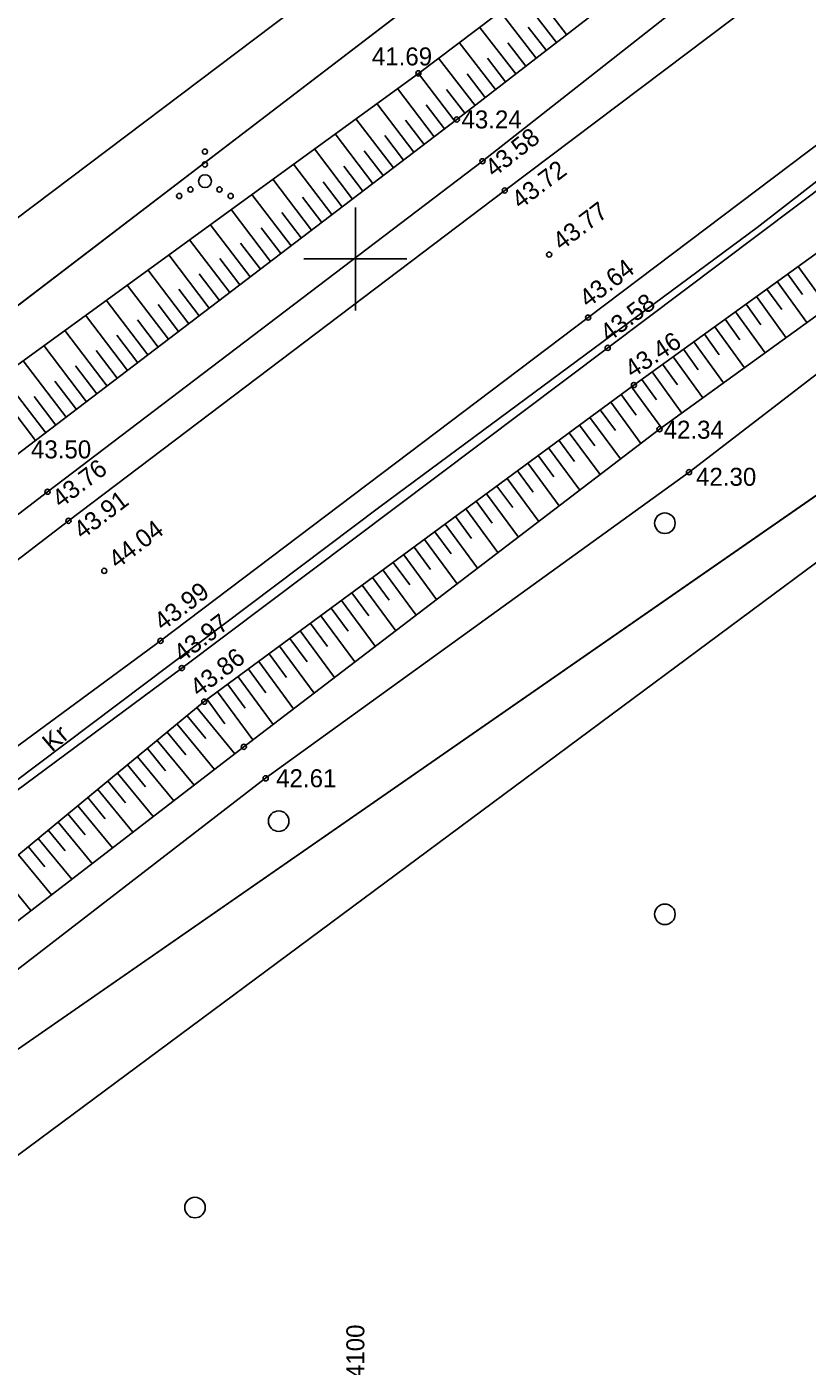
# Model space of a CAD drawing. Extents: x 642058 to 645301, y 6458176 to 6461004.
# Drawn here: x 644087.2 to 644117.6, y 6459207 to 6459259 of the extents above; entities that cross this region are included whole.
import ezdxf

# ---------------------------------------------------------------- set-up
doc = ezdxf.new("R2010")
doc.units = 0
for name, color, linetype in [('HALJASTUS', 7, 'Continuous'), ('KORGUS', 7, 'Continuous'), ('MOOTMPUNKT', 7, 'Continuous'), ('MOOTPIIR', 7, 'Continuous'), ('PIIR', 7, 'Continuous'), ('RELJEEF', 7, 'Continuous'), ('SITRASS', 7, 'Continuous'), ('TEE', 7, 'Continuous'), ('VORK', 7, 'Continuous')]:
    doc.layers.add(name, color=color, linetype=linetype)

msp = doc.modelspace()

# ---------------------------------------------------------------- linework, layer by layer
at = {"layer": 'HALJASTUS'}
msp.add_lwpolyline([(644156.94, 6459256.84), (644135.898, 6459259.024), (644127.46, 6459252.835), (644112.979, 6459241.71), (644096.511, 6459229.81), (644081.724, 6459218.424), (644065.864, 6459208.018)], dxfattribs=at)
for centre, radius in [((644094.149, 6459254.174), 0.1), ((644094.149, 6459253.674), 0.1), ((644094.149, 6459253.024), 0.25), ((644093.584, 6459252.699), 0.1), ((644094.714, 6459252.699), 0.1), ((644093.149, 6459252.449), 0.1), ((644095.149, 6459252.449), 0.1), ((644112.041, 6459239.726), 0.4), ((644097.019, 6459228.143), 0.4), ((644112.041, 6459224.523), 0.4), ((644093.762, 6459213.122), 0.4)]:
    msp.add_circle(centre, radius, dxfattribs=at)
at = {"layer": 'KORGUS'}
for centre in [(644102.452, 6459257.217), (644103.946, 6459255.423), (644104.945, 6459253.798), (644105.81, 6459252.662), (644107.539, 6459250.17), (644109.054, 6459247.721), (644109.816, 6459246.544), (644110.836, 6459245.098), (644111.831, 6459243.382), (644112.979, 6459241.71), (644088.028, 6459240.95), (644088.843, 6459239.822), (644090.234, 6459237.873), (644092.423, 6459235.156), (644093.251, 6459234.096), (644094.123, 6459232.79), (644096.511, 6459229.81)]:
    msp.add_circle(centre, 0.1, dxfattribs=at)
at = {"layer": 'MOOTMPUNKT'}
msp.add_circle((644095.663, 6459231.036), 0.1, dxfattribs=at)
at = {"layer": 'MOOTPIIR'}
for points in [[(644215.384, 6459320.802), (644201.559, 6459345.199), (644180.415, 6459334.356), (644173.909, 6459318.362), (644132.977, 6459286.376), (644049.215, 6459223.215), (644006.657, 6459206.138), (643914.763, 6459145.688), (643865.157, 6459105.57), (643803.352, 6459055.421), (643773.805, 6459034.277), (643720.945, 6458997.14), (643689.501, 6458973.015), (643658.056, 6458947.263), (643618.209, 6458919.071), (643594.354, 6458898.198), (643579.445, 6458880.85), (643559.657, 6458854.013), (643498.394, 6458756.969), (643471.829, 6458715.766), (643425.475, 6458678.087)], [(643662.337, 6458902.457), (643712.271, 6458939.13), (643755.372, 6458895.759), (643777.058, 6458909.583), (643754.287, 6458930.998), (643736.939, 6458953.497), (643767.397, 6458976.983), (643804.978, 6459007.441), (643831.001, 6459034.819), (643878.71, 6459066.806), (643969.52, 6459128.882), (643990.393, 6459139.454), (644001.507, 6459137.827), (644020.211, 6459160.869), (644048.402, 6459186.621), (644140.838, 6459255.202), (644160.356, 6459254.389), (644192.071, 6459287.731), (644216.197, 6459302.911)]]:
    msp.add_lwpolyline(points, dxfattribs=at)
at = {"layer": 'PIIR'}
for points in [[(644091.34, 6459394.5), (643894.78, 6459322.73), (644034.36, 6459208.07), (644153.6, 6459299.18), (644157.96, 6459378.66)], [(644190.9, 6459291.39), (644023.03, 6459175.03), (643951.03, 6458984.41), (643748.48, 6458728.44), (643629.52, 6458578.19), (643590.25, 6458536.75), (643604.36, 6458530.36), (643643.69, 6458512.54), (643666.19, 6458502.35), (643684.06, 6458494.25), (643796.21, 6458442.31), (643811.32, 6458432.71), (644040.6, 6458441.02), (644043.95, 6458522.93), (644037.08, 6458549.99), (644014.03, 6458610.97), (643953.41, 6458756.92), (643946.29, 6458790), (643949.27, 6458820.05), (643955.65, 6458838.37), (643960.78, 6458849.45), (644013.93, 6458933.24), (644066.16, 6459013.55), (644132.49, 6459146.06)]]:
    msp.add_lwpolyline(points, close=True, dxfattribs=at)
msp.add_lwpolyline([(643656.9, 6458899.63), (643722.88, 6458947.92), (643718.63, 6458952.16), (643800.07, 6459009.21), (643793.52, 6459014.42), (643827.31, 6459038.06), (643847.13, 6459051.93), (643867.91, 6459066.47), (643889.9, 6459081.86), (643927.84, 6459108.41), (643964.95, 6459134.38), (643993.52, 6459154.38), (644023.03, 6459175.03), (644190.9, 6459291.39), (644186.56, 6459318.64), (644157.96, 6459378.66), (644153.6, 6459299.18), (644034.36, 6459208.07), (644022.77, 6459217.59), (643809.18, 6459067.72), (643646.86, 6458953.41)], dxfattribs=at)
at = {"layer": 'RELJEEF'}
for p, q in [((644106.429, 6459260.218), (644107.821, 6459258.418)), ((644105.631, 6459259.616), (644107.03, 6459257.807)), ((644107.522, 6459259.622), (644108.216, 6459258.724)), ((644104.833, 6459259.014), (644106.238, 6459257.195)), ((644106.728, 6459259.015), (644107.425, 6459258.112)), ((644104.035, 6459258.411), (644105.447, 6459256.583)), ((644105.933, 6459258.408), (644106.634, 6459257.501)), ((644103.236, 6459257.809), (644104.656, 6459255.972)), ((644105.138, 6459257.801), (644105.843, 6459256.889)), ((644102.451, 6459257.216), (644103.864, 6459255.361)), ((644104.344, 6459257.194), (644105.052, 6459256.278)), ((644101.642, 6459256.628), (644103.069, 6459254.755)), ((644103.549, 6459256.587), (644104.26, 6459255.666)), ((644100.832, 6459256.04), (644102.274, 6459254.149)), ((644102.757, 6459255.99), (644103.467, 6459255.058)), ((644100.023, 6459255.453), (644101.478, 6459253.543)), ((644101.954, 6459255.393), (644102.671, 6459254.452)), ((644099.214, 6459254.865), (644100.683, 6459252.937)), ((644101.152, 6459254.796), (644101.876, 6459253.846)), ((644098.405, 6459254.277), (644099.887, 6459252.331)), ((644100.349, 6459254.199), (644101.08, 6459253.24)), ((644097.595, 6459253.689), (644099.092, 6459251.725)), ((644099.547, 6459253.602), (644100.285, 6459252.634)), ((644096.786, 6459253.101), (644098.296, 6459251.119)), ((644098.745, 6459253.005), (644099.489, 6459252.028)), ((644095.977, 6459252.513), (644097.501, 6459250.513)), ((644097.942, 6459252.408), (644098.694, 6459251.422)), ((644095.168, 6459251.925), (644096.705, 6459249.907)), ((644097.14, 6459251.811), (644097.899, 6459250.816)), ((644094.358, 6459251.337), (644095.91, 6459249.301)), ((644096.338, 6459251.214), (644097.103, 6459250.21)), ((644093.549, 6459250.749), (644095.115, 6459248.695)), ((644095.535, 6459250.617), (644096.308, 6459249.604)), ((644092.74, 6459250.161), (644094.319, 6459248.089)), ((644091.931, 6459249.573), (644093.524, 6459247.483)), ((644094.733, 6459250.02), (644095.512, 6459248.998)), ((644118.375, 6459248.112), (644117.225, 6459249.707)), ((644093.931, 6459249.423), (644094.717, 6459248.392)), ((644117.565, 6459247.526), (644116.414, 6459249.122)), ((644117.395, 6459248.616), (644116.819, 6459249.414)), ((644091.121, 6459248.986), (644092.728, 6459246.877)), ((644093.128, 6459248.827), (644093.921, 6459247.786)), ((644116.754, 6459246.94), (644115.603, 6459248.536)), ((644116.584, 6459248.031), (644116.008, 6459248.829)), ((644090.312, 6459248.398), (644091.933, 6459246.271)), ((644092.326, 6459248.23), (644093.126, 6459247.18)), ((644115.773, 6459247.446), (644115.197, 6459248.244)), ((644089.503, 6459247.81), (644091.137, 6459245.665)), ((644091.524, 6459247.633), (644092.33, 6459246.574)), ((644114.962, 6459246.86), (644114.386, 6459247.659)), ((644115.944, 6459246.354), (644114.792, 6459247.951)), ((644088.694, 6459247.222), (644090.342, 6459245.059)), ((644090.721, 6459247.036), (644091.535, 6459245.968)), ((644114.152, 6459246.275), (644113.575, 6459247.074)), ((644115.133, 6459245.769), (644113.981, 6459247.366)), ((644087.884, 6459246.634), (644089.546, 6459244.452)), ((644089.919, 6459246.439), (644090.74, 6459245.362)), ((644113.341, 6459245.689), (644112.764, 6459246.489)), ((644114.323, 6459245.183), (644113.17, 6459246.781)), ((644087.075, 6459246.046), (644088.751, 6459243.846)), ((644113.512, 6459244.597), (644112.359, 6459246.196)), ((644086.266, 6459245.458), (644087.955, 6459243.24)), ((644089.117, 6459245.842), (644089.944, 6459244.756)), ((644112.702, 6459244.011), (644111.548, 6459245.611)), ((644112.53, 6459245.104), (644111.953, 6459245.904)), ((644088.314, 6459245.245), (644089.149, 6459244.149)), ((644111.907, 6459243.437), (644110.737, 6459245.025)), ((644111.719, 6459244.519), (644111.142, 6459245.319)), ((644087.512, 6459244.648), (644088.353, 6459243.543)), ((644111.111, 6459242.832), (644109.932, 6459244.432)), ((644110.921, 6459243.932), (644110.335, 6459244.729)), ((644086.71, 6459244.051), (644087.558, 6459242.937)), ((644110.316, 6459242.225), (644109.127, 6459243.839)), ((644110.121, 6459243.332), (644109.529, 6459244.136)), ((644109.321, 6459242.732), (644108.724, 6459243.543)), ((644108.521, 6459242.132), (644107.919, 6459242.95)), ((644109.521, 6459241.618), (644108.322, 6459243.246)), ((644107.721, 6459241.532), (644107.114, 6459242.357)), ((644108.726, 6459241.011), (644107.516, 6459242.653)), ((644106.921, 6459240.932), (644106.309, 6459241.764)), ((644107.931, 6459240.404), (644106.711, 6459242.06)), ((644107.136, 6459239.797), (644105.906, 6459241.467)), ((644106.341, 6459239.19), (644105.101, 6459240.874)), ((644106.121, 6459240.332), (644105.503, 6459241.171)), ((644105.546, 6459238.583), (644104.296, 6459240.281)), ((644105.321, 6459239.732), (644104.698, 6459240.578)), ((644104.751, 6459237.976), (644103.49, 6459239.688)), ((644104.521, 6459239.132), (644103.893, 6459239.985)), ((644103.721, 6459238.532), (644103.088, 6459239.392)), ((644102.921, 6459237.932), (644102.283, 6459238.799)), ((644103.957, 6459237.369), (644102.685, 6459239.095)), ((644102.121, 6459237.332), (644101.477, 6459238.206)), ((644103.162, 6459236.762), (644101.88, 6459238.502)), ((644101.321, 6459236.732), (644100.672, 6459237.613)), ((644102.367, 6459236.155), (644101.075, 6459237.909)), ((644101.572, 6459235.548), (644100.27, 6459237.316)), ((644100.777, 6459234.941), (644099.464, 6459236.724)), ((644100.521, 6459236.132), (644099.867, 6459237.02)), ((644099.982, 6459234.334), (644098.659, 6459236.131)), ((644099.721, 6459235.532), (644099.062, 6459236.427)), ((644099.187, 6459233.727), (644097.854, 6459235.538)), ((644098.921, 6459234.932), (644098.256, 6459235.834)), ((644098.12, 6459234.332), (644097.451, 6459235.241)), ((644097.32, 6459233.732), (644096.646, 6459234.648)), ((644098.392, 6459233.12), (644097.049, 6459234.945)), ((644096.52, 6459233.132), (644095.841, 6459234.055)), ((644097.597, 6459232.513), (644096.243, 6459234.352)), ((644095.72, 6459232.532), (644095.036, 6459233.462)), ((644096.802, 6459231.906), (644095.438, 6459233.759)), ((644096.008, 6459231.299), (644094.633, 6459233.166)), ((644095.314, 6459230.767), (644093.84, 6459232.557)), ((644094.92, 6459231.932), (644094.23, 6459232.869)), ((644094.521, 6459230.157), (644093.068, 6459231.921)), ((644094.186, 6459231.351), (644093.454, 6459232.239)), ((644093.403, 6459230.728), (644092.682, 6459231.603)), ((644092.621, 6459230.105), (644091.91, 6459230.968)), ((644093.728, 6459229.547), (644092.296, 6459231.285)), ((644091.838, 6459229.482), (644091.138, 6459230.332)), ((644092.935, 6459228.937), (644091.524, 6459230.65)), ((644092.142, 6459228.327), (644090.752, 6459230.014)), ((644091.349, 6459227.717), (644089.981, 6459229.378)), ((644091.056, 6459228.859), (644090.366, 6459229.696)), ((644090.555, 6459227.107), (644089.209, 6459228.743)), ((644090.273, 6459228.236), (644089.595, 6459229.06)), ((644089.491, 6459227.613), (644088.823, 6459228.425)), ((644088.708, 6459226.991), (644088.051, 6459227.789)), ((644089.762, 6459226.497), (644088.437, 6459228.107)), ((644088.969, 6459225.887), (644087.665, 6459227.471)), ((644088.176, 6459225.277), (644086.893, 6459226.835)), ((644087.926, 6459226.368), (644087.279, 6459227.153)), ((644087.383, 6459224.667), (644086.121, 6459226.2))]:
    msp.add_line(p, q, dxfattribs=at)
for points in [[(644034.525, 6459204.457), (644035.951, 6459204.615), (644044.406, 6459210.684), (644056.766, 6459220.424), (644073.498, 6459231.768), (644087.019, 6459242.527), (644103.946, 6459255.423), (644117.833, 6459266.157), (644134.359, 6459278.916), (644142.763, 6459285.753), (644159.081, 6459297.575), (644173.42, 6459308.323), (644176.766, 6459310.523), (644181.824, 6459315.388), (644186.2, 6459319.74), (644187.806, 6459324.741), (644186.298, 6459333.584), (644185.552, 6459335.757)], [(644182.091, 6459334.241), (644183.279, 6459330.353), (644185.013, 6459325.343), (644183.775, 6459320.903), (644180.011, 6459318.131), (644175.021, 6459313.727), (644171.877, 6459310.357), (644157.651, 6459299.676), (644141.696, 6459287.732), (644133.006, 6459280.742), (644116.389, 6459267.734), (644102.452, 6459257.217), (644085.166, 6459244.659), (644071.651, 6459234.028), (644055.319, 6459222.081), (644042.63, 6459212.266), (644035.201, 6459205.778), (644034.525, 6459204.457)], [(644198.155, 6459292.149), (644197.601, 6459295.483), (644197.294, 6459299.475), (644195.763, 6459305.324), (644193.862, 6459307.221), (644191.3, 6459306.788), (644187.628, 6459304.925), (644187.756, 6459302.418), (644186.266, 6459300.871), (644185.124, 6459301.464), (644183.696, 6459300.965), (644180.433, 6459298.688), (644166.319, 6459287.636), (644151.638, 6459276.606), (644142.016, 6459268.572), (644125.468, 6459255.653), (644110.836, 6459245.098), (644094.123, 6459232.79), (644079.911, 6459221.085), (644064.662, 6459208.991), (644058.506, 6459203.135)], [(644058.506, 6459203.135), (644059.34, 6459202.952), (644065.864, 6459208.018), (644080.879, 6459219.664), (644095.663, 6459231.036), (644111.831, 6459243.382), (644126.607, 6459254.061), (644142.85, 6459267.197), (644153.282, 6459275.294), (644167.351, 6459286.21), (644181.758, 6459296.893), (644184.392, 6459298.719), (644185.845, 6459298.334), (644189.37, 6459300.272), (644189.468, 6459303.199), (644191.933, 6459305.116), (644192.304, 6459303.113), (644193.214, 6459299.907), (644195.623, 6459291.293)]]:
    msp.add_lwpolyline(points, dxfattribs=at)
at = {"layer": 'SITRASS'}
msp.add_lwpolyline([(644026.157, 6459184.842), (644054.455, 6459205.868), (644083.601, 6459227.311), (644100.957, 6459240.365), (644115.636, 6459251.229), (644129.938, 6459262.343), (644144.109, 6459273.489), (644157.811, 6459284.655), (644172.119, 6459295.586), (644183.134, 6459303.325), (644185.734, 6459304.724), (644187.647, 6459304.548), (644189.782, 6459303.19), (644192.134, 6459300.385), (644195.989, 6459301.099), (644199.309, 6459301.89), (644212.817, 6459313.631)], dxfattribs=at)
at = {"layer": 'TEE'}
for points in [[(644186.117, 6459336.051), (644186.937, 6459334.013), (644188.238, 6459327.589), (644187.765, 6459323.37), (644185.613, 6459318.406), (644181.505, 6459313.207), (644176.95, 6459309.011), (644174.321, 6459306.98), (644159.945, 6459296.468), (644144.15, 6459284.152), (644135.418, 6459277.44), (644118.922, 6459264.795), (644104.945, 6459253.798), (644088.028, 6459240.95), (644074.384, 6459230.486), (644058.313, 6459218.436), (644045.885, 6459209.543), (644030.572, 6459198.243), (644013.966, 6459187.936)], [(644015.409, 6459186.031), (644031.259, 6459197.191), (644046.73, 6459208.406), (644058.868, 6459217.515), (644075.161, 6459229.341), (644088.843, 6459239.822), (644105.81, 6459252.662), (644119.918, 6459263.305), (644136.248, 6459276.121), (644145.09, 6459283.175), (644161.182, 6459295.276), (644174.993, 6459305.914), (644177.752, 6459308.025), (644182.662, 6459312.023), (644187.45, 6459317.861), (644188.969, 6459322.662), (644189.346, 6459328.229), (644187.507, 6459334.451), (644186.819, 6459336.3)], [(644200.734, 6459293.71), (644200.438, 6459295.306), (644199.099, 6459302.119), (644197.876, 6459306.012), (644196.235, 6459310.158), (644194.073, 6459310.578), (644189.606, 6459310.358), (644183.004, 6459305.056), (644178.409, 6459301.37), (644164.096, 6459290.368), (644149.353, 6459278.822), (644139.676, 6459271.251), (644123.505, 6459258.627), (644109.054, 6459247.721), (644092.423, 6459235.156), (644077.904, 6459224.472), (644062.411, 6459212.644), (644050.147, 6459204.03), (644034.774, 6459192.623), (644019.157, 6459181.036)], [(644019.935, 6459180.01), (644035.742, 6459191.443), (644051.171, 6459202.81), (644062.999, 6459211.75), (644078.844, 6459223.428), (644093.251, 6459234.096), (644109.816, 6459246.544), (644124.423, 6459257.524), (644140.741, 6459270.01), (644150.625, 6459277.467), (644165.224, 6459289.037), (644179.523, 6459299.798), (644184.025, 6459303.868), (644189.672, 6459308.013), (644192.173, 6459308.417), (644194.557, 6459307.486), (644196.359, 6459306.17), (644196.867, 6459305.57), (644197.873, 6459302.002), (644199.462, 6459295.138), (644199.806, 6459293.574)]]:
    msp.add_lwpolyline(points, dxfattribs=at)
at = {"layer": 'VORK'}
for p, q in [((644100, 6459252), (644100, 6459248)), ((644098, 6459250), (644102, 6459250))]:
    msp.add_line(p, q, dxfattribs=at)

# ---------------------------------------------------------------- texts
at = {"layer": 'KORGUS'}
for s, p in [('41.69', (644100.644, 6459257.525)), ('43.24', (644104.129, 6459255.075)), ('42.34', (644111.992, 6459243.012)), ('43.50', (644087.383, 6459242.247)), ('42.30', (644113.253, 6459241.181)), ('42.61', (644096.92, 6459229.462))]:
    msp.add_text(s, height=0.7, dxfattribs=at).set_placement(p)
for s, rotation, p in [('43.58', 38.1954, (644105.393, 6459253.15)), ('43.72', 37.0307, (644106.416, 6459251.916)), ('43.77', 37.0414, (644108.015, 6459250.302)), ('43.64', 37.0414, (644109.049, 6459248.083)), ('43.58', 36.932, (644109.858, 6459246.747)), ('43.46', 32.9544, (644110.775, 6459245.348)), ('43.76', 37.2157, (644088.54, 6459240.296)), ('43.91', 37.1171, (644089.379, 6459239.076)), ('44.04', 37.1171, (644090.737, 6459237.932)), ('43.99', 37.0717, (644092.507, 6459235.519)), ('43.97', 36.9235, (644093.27, 6459234.288)), ('43.86', 37.3332, (644093.91, 6459232.952))]:
    msp.add_text(s, height=0.7, rotation=rotation, dxfattribs=at).set_placement(p)
at = {"layer": 'TEE'}
msp.add_text('Kr', height=0.7, rotation=40.5172, dxfattribs=at).set_placement((644088.198, 6459230.806))
at = {"layer": 'VORK'}
msp.add_text(' Y = 644100', height=0.7, rotation=90, dxfattribs=at).set_placement((644100.35, 6459203.5))

doc.saveas('drawing.dxf')
